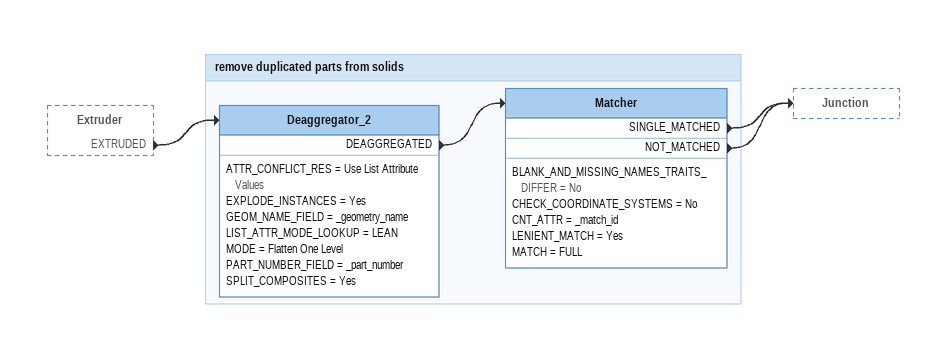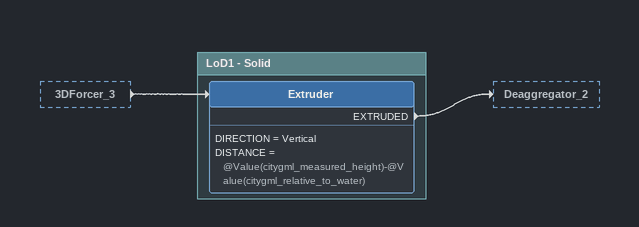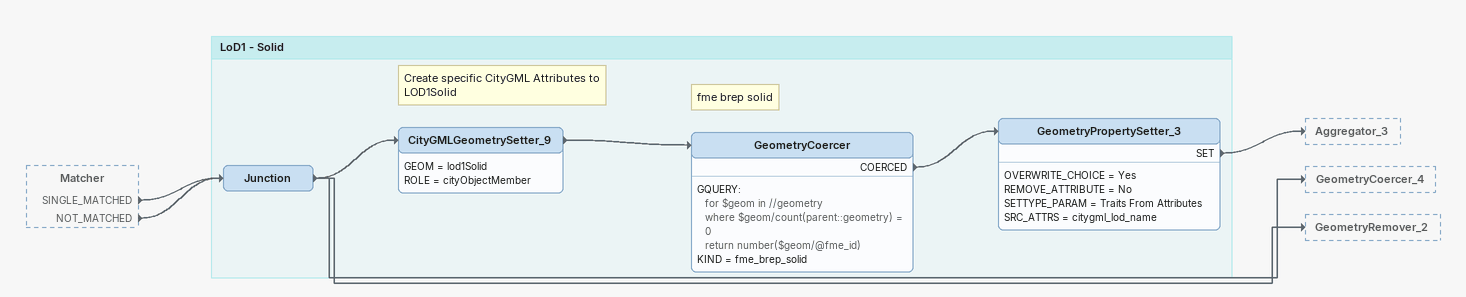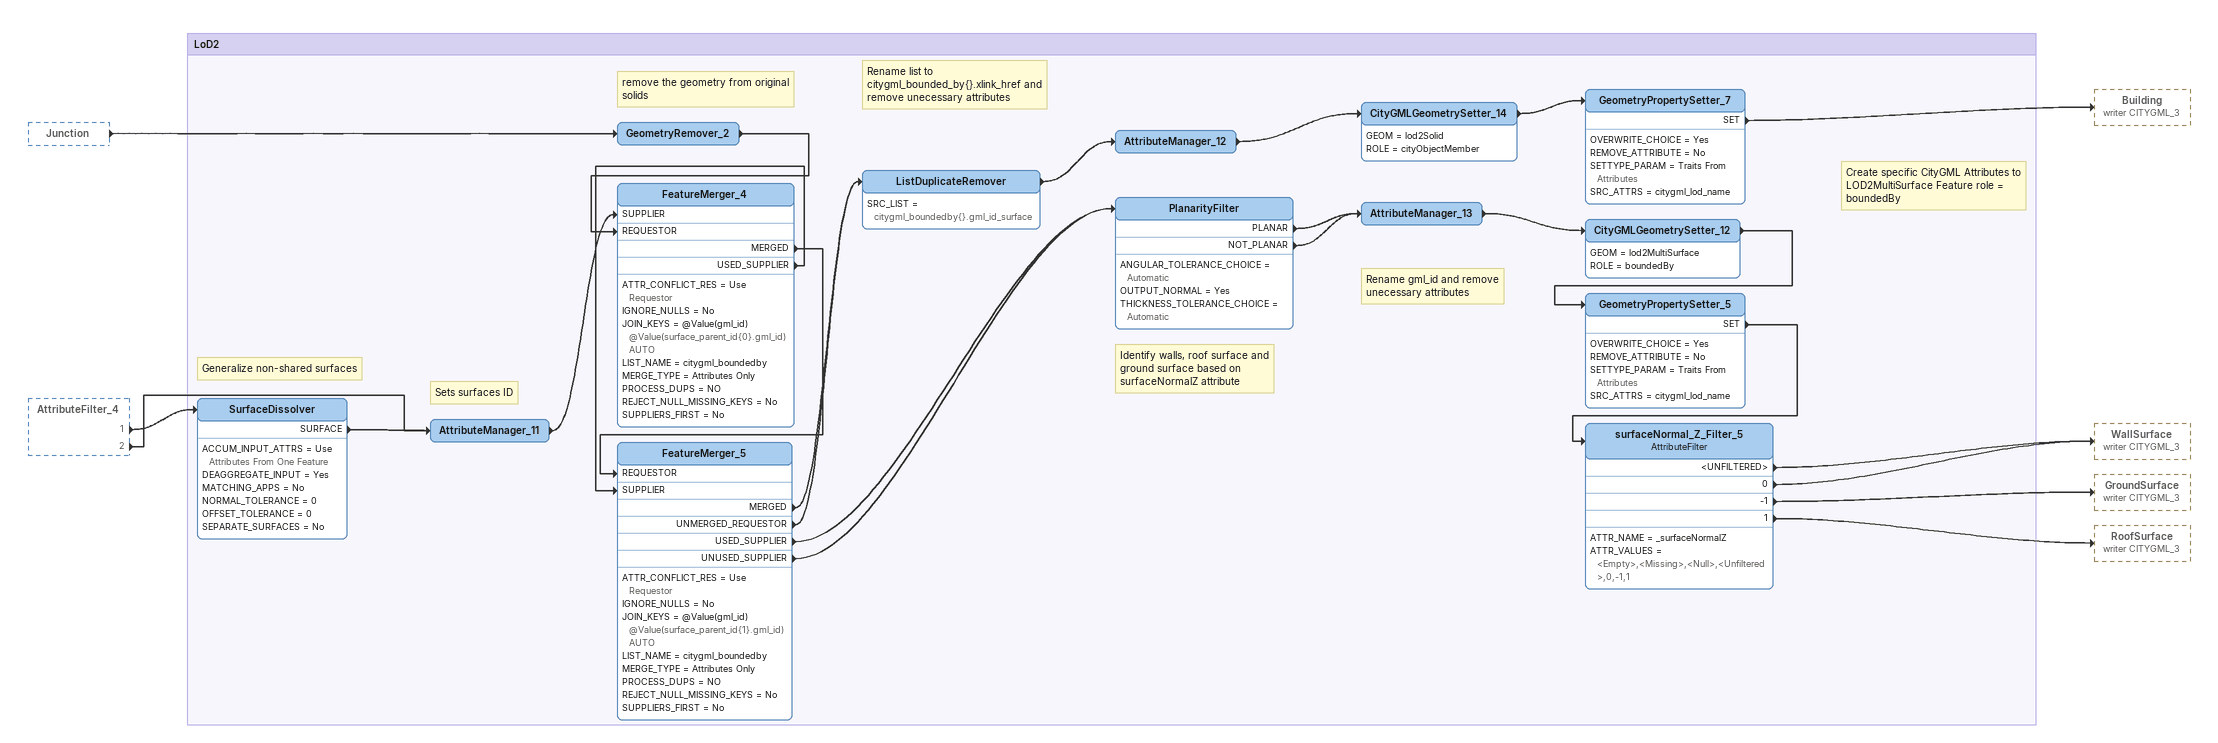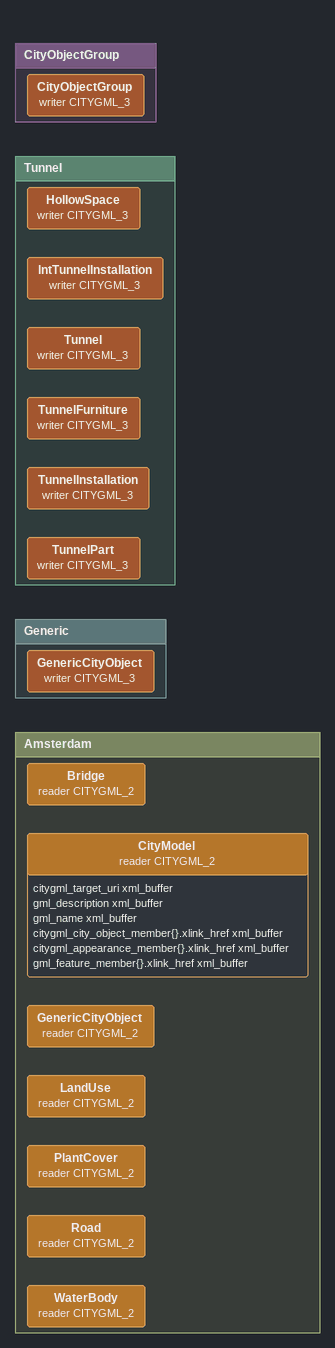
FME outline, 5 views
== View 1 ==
Extruder [outside]
    EXTRUDED -> Deaggregator_2

Bookmark: remove duplicated parts from solids
Deaggregator_2
    ATTR_CONFLICT_RES = Use List Attribute Values
    EXPLODE_INSTANCES = Yes
    GEOM_NAME_FIELD = _geometry_name
    LIST_ATTR_MODE_LOOKUP = LEAN
    MODE = Flatten One Level
    PART_NUMBER_FIELD = _part_number
    SPLIT_COMPOSITES = Yes
    DEAGGREGATED -> Matcher
Matcher
    BLANK_AND_MISSING_NAMES_TRAITS_DIFFER = No
    CHECK_COORDINATE_SYSTEMS = No
    CNT_ATTR = _match_id
    LENIENT_MATCH = Yes
    MATCH = FULL
    SINGLE_MATCHED -> Junction
    NOT_MATCHED -> Junction

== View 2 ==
3DForcer_3 [outside]
    -> Extruder

Bookmark: LoD1 - Solid
Extruder
    DIRECTION = Vertical
    DISTANCE = @Value(citygml_measured_height)-@Value(citygml_relative_to_water)
    EXTRUDED -> Deaggregator_2

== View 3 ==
Matcher [outside]
    SINGLE_MATCHED -> Junction
    NOT_MATCHED -> Junction

Bookmark: LoD1 - Solid
Junction
    -> CityGMLGeometrySetter_9
    -> GeometryCoercer_4
    -> GeometryRemover_2
Note: Create specific CityGML Attributes to LOD1Solid
CityGMLGeometrySetter_9
    GEOM = lod1Solid
    ROLE = cityObjectMember
    -> GeometryCoercer
Note: fme brep solid
GeometryCoercer
    GQUERY:
      for $geom in //geometry
      where $geom/count(parent::geometry) = 0
      return number($geom/@fme_id)
    KIND = fme_brep_solid
    COERCED -> GeometryPropertySetter_3
GeometryPropertySetter_3
    OVERWRITE_CHOICE = Yes
    REMOVE_ATTRIBUTE = No
    SETTYPE_PARAM = Traits From Attributes
    SRC_ATTRS = citygml_lod_name
    SET -> Aggregator_3

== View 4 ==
Junction [outside]
    -> GeometryRemover_2
AttributeFilter_4 [outside]
    1 -> SurfaceDissolver
    2 -> AttributeManager_11

Bookmark: LoD2
Note: Generalize non-shared surfaces
SurfaceDissolver
    ACCUM_INPUT_ATTRS = Use Attributes From One Feature
    DEAGGREGATE_INPUT = Yes
    MATCHING_APPS = No
    NORMAL_TOLERANCE = 0
    OFFSET_TOLERANCE = 0
    SEPARATE_SURFACES = No
    SURFACE -> AttributeManager_11
Note: Sets surfaces ID
AttributeManager_11
    -> FeatureMerger_4 [SUPPLIER]
Note: remove the geometry from original solids
GeometryRemover_2
    -> FeatureMerger_4 [REQUESTOR]
FeatureMerger_4
    ATTR_CONFLICT_RES = Use Requestor
    IGNORE_NULLS = No
    JOIN_KEYS = @Value(gml_id) @Value(surface_parent_id{0}.gml_id) AUTO
    LIST_NAME = citygml_boundedby
    MERGE_TYPE = Attributes Only
    PROCESS_DUPS = NO
    REJECT_NULL_MISSING_KEYS = No
    SUPPLIERS_FIRST = No
    MERGED -> FeatureMerger_5 [REQUESTOR]
    USED_SUPPLIER -> FeatureMerger_5 [SUPPLIER]
FeatureMerger_5
    ATTR_CONFLICT_RES = Use Requestor
    IGNORE_NULLS = No
    JOIN_KEYS = @Value(gml_id) @Value(surface_parent_id{1}.gml_id) AUTO
    LIST_NAME = citygml_boundedby
    MERGE_TYPE = Attributes Only
    PROCESS_DUPS = NO
    REJECT_NULL_MISSING_KEYS = No
    SUPPLIERS_FIRST = No
    MERGED -> ListDuplicateRemover
    UNMERGED_REQUESTOR -> ListDuplicateRemover
    USED_SUPPLIER -> PlanarityFilter
    UNUSED_SUPPLIER -> PlanarityFilter
ListDuplicateRemover
    SRC_LIST = citygml_boundedby{}.gml_id_surface
    -> AttributeManager_12
Note: Rename list to citygml_bounded_by{}.xlink_href and remove unecessary attributes
AttributeManager_12
    -> CityGMLGeometrySetter_14
CityGMLGeometrySetter_14
    GEOM = lod2Solid
    ROLE = cityObjectMember
    -> GeometryPropertySetter_7
GeometryPropertySetter_7
    OVERWRITE_CHOICE = Yes
    REMOVE_ATTRIBUTE = No
    SETTYPE_PARAM = Traits From Attributes
    SRC_ATTRS = citygml_lod_name
    SET -> Building (writer CITYGML_3)
Note: Identify walls, roof surface and ground surface based on surfaceNormalZ attribute
PlanarityFilter
    ANGULAR_TOLERANCE_CHOICE = Automatic
    OUTPUT_NORMAL = Yes
    THICKNESS_TOLERANCE_CHOICE = Automatic
    PLANAR -> AttributeManager_13
    NOT_PLANAR -> AttributeManager_13
Note: Rename gml_id and remove unecessary attributes
AttributeManager_13
    -> CityGMLGeometrySetter_12
Note: Create specific CityGML Attributes to LOD2MultiSurface Feature role = boundedBy
CityGMLGeometrySetter_12
    GEOM = lod2MultiSurface
    ROLE = boundedBy
    -> GeometryPropertySetter_5
GeometryPropertySetter_5
    OVERWRITE_CHOICE = Yes
    REMOVE_ATTRIBUTE = No
    SETTYPE_PARAM = Traits From Attributes
    SRC_ATTRS = citygml_lod_name
    SET -> surfaceNormal_Z_Filter_5
surfaceNormal_Z_Filter_5: AttributeFilter
    ATTR_NAME = _surfaceNormalZ
    ATTR_VALUES = <Empty>,<Missing>,<Null>,<Unfiltered>,0,-1,1
    <UNFILTERED> -> WallSurface (writer CITYGML_3)
    0 -> WallSurface (writer CITYGML_3)
    -1 -> GroundSurface (writer CITYGML_3)
    1 -> RoofSurface (writer CITYGML_3)

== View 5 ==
Bookmark: CityObjectGroup
CityObjectGroup (writer CITYGML_3)

Bookmark: Tunnel
HollowSpace (writer CITYGML_3)
IntTunnelInstallation (writer CITYGML_3)
Tunnel (writer CITYGML_3)
TunnelFurniture (writer CITYGML_3)
TunnelInstallation (writer CITYGML_3)
TunnelPart (writer CITYGML_3)

Bookmark: Generic
GenericCityObject (writer CITYGML_3)

Bookmark: Amsterdam
Bridge (reader CITYGML_2)
CityModel (reader CITYGML_2)
    attributes: citygml_target_uri xml_buffer, gml_description xml_buffer, gml_name xml_buffer, citygml_city_object_member{}.xlink_href xml_buffer, citygml_appearance_member{}.xlink_href xml_buffer, gml_feature_member{}.xlink_href xml_buffer
GenericCityObject (reader CITYGML_2)
LandUse (reader CITYGML_2)
PlantCover (reader CITYGML_2)
Road (reader CITYGML_2)
WaterBody (reader CITYGML_2)
